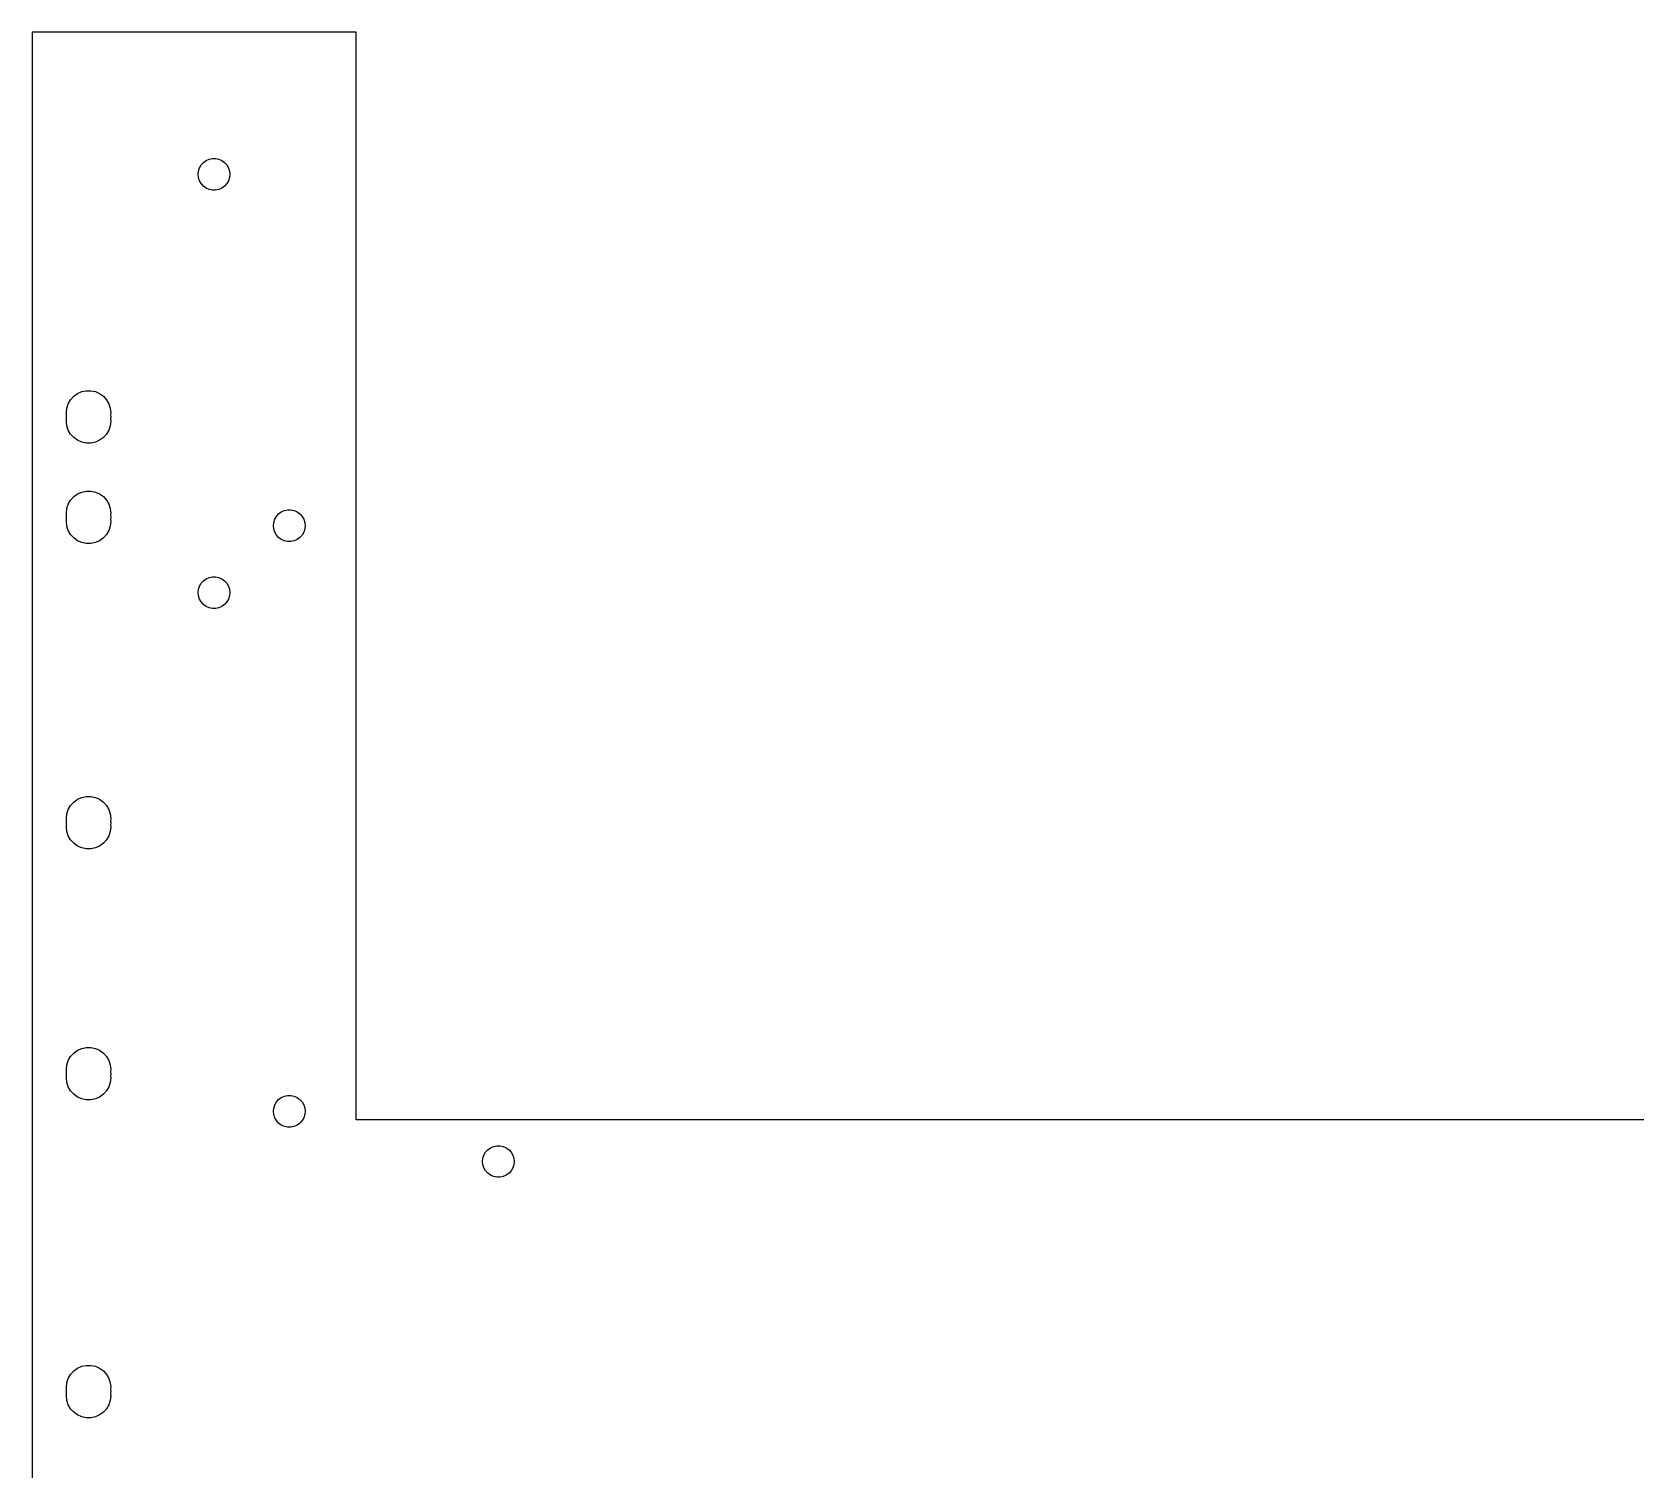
# Model space of a CAD drawing. Header units: metres. Extents: x 28 to 412, y 30 to 380.
# Drawn here: x 28.2 to 220, y 208.1 to 380 of the extents above; entities that cross this region are included whole.
import ezdxf

# ---------------------------------------------------------------- set-up
doc = ezdxf.new("R2010")
doc.units = ezdxf.units.M

msp = doc.modelspace()

# ---------------------------------------------------------------- linework, layer by layer
for p, q in [((67, 380), (28.25, 380)), ((28.25, 380), (28.25, 30)), ((67, 250), (67, 380)), ((48.4629, 364.117), (48.7287, 364.412)), ((48.7287, 364.412), (49.05, 364.645)), ((49.05, 364.645), (49.4129, 364.807)), ((49.4129, 364.807), (49.8014, 364.89)), ((49.8014, 364.89), (50.1986, 364.89)), ((50.1986, 364.89), (50.5871, 364.807)), ((50.5871, 364.807), (50.95, 364.645)), ((50.95, 364.645), (51.2713, 364.412)), ((51.2713, 364.412), (51.5371, 364.117)), ((48.1, 363), (48.1415, 363.395)), ((48.1415, 362.605), (48.1, 363)), ((48.1415, 363.395), (48.2643, 363.773)), ((48.2643, 362.227), (48.1415, 362.605)), ((48.2643, 363.773), (48.4629, 364.117)), ((51.5371, 364.117), (51.7357, 363.773)), ((51.7357, 363.773), (51.8585, 363.395)), ((51.8585, 362.605), (51.7357, 362.227)), ((51.8585, 363.395), (51.9, 363)), ((51.9, 363), (51.8585, 362.605)), ((48.4629, 361.883), (48.2643, 362.227)), ((48.7287, 361.588), (48.4629, 361.883)), ((49.05, 361.355), (48.7287, 361.588)), ((49.4129, 361.193), (49.05, 361.355)), ((49.8014, 361.11), (49.4129, 361.193)), ((50.1986, 361.11), (49.8014, 361.11)), ((50.5871, 361.193), (50.1986, 361.11)), ((50.95, 361.355), (50.5871, 361.193)), ((51.2713, 361.588), (50.95, 361.355)), ((51.5371, 361.883), (51.2713, 361.588)), ((51.7357, 362.227), (51.5371, 361.883)), ((32.4079, 335.051), (32.5791, 335.578)), ((32.5791, 335.578), (32.8561, 336.058)), ((32.8561, 336.058), (33.2268, 336.469)), ((33.2268, 336.469), (33.675, 336.795)), ((33.675, 336.795), (34.1811, 337.02)), ((34.1811, 337.02), (34.723, 337.135)), ((34.723, 337.135), (35.277, 337.135)), ((35.277, 337.135), (35.8189, 337.02)), ((35.8189, 337.02), (36.325, 336.795)), ((36.325, 336.795), (36.7732, 336.469)), ((36.7732, 336.469), (37.1439, 336.058)), ((37.1439, 336.058), (37.4209, 335.578)), ((37.4209, 335.578), (37.5921, 335.051)), ((32.35, 334.5), (32.4079, 335.051)), ((32.3763, 334.25), (32.35, 334.5)), ((32.35, 334), (32.3763, 334.25)), ((32.3763, 333.75), (32.35, 334)), ((32.35, 333.5), (32.3763, 333.75)), ((37.5921, 335.051), (37.65, 334.5)), ((37.65, 334.5), (37.6237, 334.25)), ((37.6237, 334.25), (37.65, 334)), ((37.65, 334), (37.6237, 333.75)), ((37.6237, 333.75), (37.65, 333.5)), ((32.4079, 332.949), (32.35, 333.5)), ((32.5791, 332.422), (32.4079, 332.949)), ((32.8561, 331.942), (32.5791, 332.422)), ((33.2268, 331.531), (32.8561, 331.942)), ((37.1439, 331.942), (36.7732, 331.531)), ((37.4209, 332.422), (37.1439, 331.942)), ((37.5921, 332.949), (37.4209, 332.422)), ((37.65, 333.5), (37.5921, 332.949)), ((33.675, 331.205), (33.2268, 331.531)), ((34.1811, 330.98), (33.675, 331.205)), ((34.723, 330.865), (34.1811, 330.98)), ((35.277, 330.865), (34.723, 330.865)), ((35.8189, 330.98), (35.277, 330.865)), ((36.325, 331.205), (35.8189, 330.98)), ((36.7732, 331.531), (36.325, 331.205)), ((32.5791, 323.578), (32.8561, 324.058)), ((32.8561, 324.058), (33.2268, 324.469)), ((33.2268, 324.469), (33.675, 324.795)), ((33.675, 324.795), (34.1811, 325.02)), ((34.1811, 325.02), (34.723, 325.135)), ((34.723, 325.135), (35.277, 325.135)), ((35.277, 325.135), (35.8189, 325.02)), ((35.8189, 325.02), (36.325, 324.795)), ((36.325, 324.795), (36.7732, 324.469)), ((36.7732, 324.469), (37.1439, 324.058)), ((37.1439, 324.058), (37.4209, 323.578)), ((32.35, 322.5), (32.4079, 323.051)), ((32.3763, 322.25), (32.35, 322.5)), ((32.35, 322), (32.3763, 322.25)), ((32.4079, 323.051), (32.5791, 323.578)), ((37.4209, 323.578), (37.5921, 323.051)), ((37.5921, 323.051), (37.65, 322.5)), ((37.65, 322.5), (37.6237, 322.25)), ((37.6237, 322.25), (37.65, 322)), ((57.4629, 322.117), (57.7286, 322.412)), ((57.7286, 322.412), (58.05, 322.645)), ((58.05, 322.645), (58.4129, 322.807)), ((58.4129, 322.807), (58.8014, 322.89)), ((58.8014, 322.89), (59.1986, 322.89)), ((59.1986, 322.89), (59.5871, 322.807)), ((59.5871, 322.807), (59.95, 322.645)), ((59.95, 322.645), (60.2713, 322.412)), ((60.2713, 322.412), (60.5371, 322.117)), ((32.3763, 321.75), (32.35, 322)), ((32.35, 321.5), (32.3763, 321.75)), ((32.4079, 320.949), (32.35, 321.5)), ((32.5791, 320.422), (32.4079, 320.949)), ((32.8561, 319.942), (32.5791, 320.422)), ((37.4209, 320.422), (37.1439, 319.942)), ((37.5921, 320.949), (37.4209, 320.422)), ((37.65, 321.5), (37.5921, 320.949)), ((37.65, 322), (37.6237, 321.75)), ((37.6237, 321.75), (37.65, 321.5)), ((57.1, 321), (57.1415, 321.395)), ((57.1415, 320.605), (57.1, 321)), ((57.1415, 321.395), (57.2643, 321.773)), ((57.2643, 320.227), (57.1415, 320.605)), ((57.2643, 321.773), (57.4629, 322.117)), ((57.4629, 319.883), (57.2643, 320.227)), ((60.5371, 322.117), (60.7357, 321.773)), ((60.7357, 320.227), (60.5371, 319.883)), ((60.7357, 321.773), (60.8585, 321.395)), ((60.8585, 320.605), (60.7357, 320.227)), ((60.8585, 321.395), (60.9, 321)), ((60.9, 321), (60.8585, 320.605)), ((33.2268, 319.531), (32.8561, 319.942)), ((33.675, 319.205), (33.2268, 319.531)), ((34.1811, 318.98), (33.675, 319.205)), ((34.723, 318.865), (34.1811, 318.98)), ((35.277, 318.865), (34.723, 318.865)), ((35.8189, 318.98), (35.277, 318.865)), ((36.325, 319.205), (35.8189, 318.98)), ((36.7732, 319.531), (36.325, 319.205)), ((37.1439, 319.942), (36.7732, 319.531)), ((57.7286, 319.588), (57.4629, 319.883)), ((58.05, 319.355), (57.7286, 319.588)), ((58.4129, 319.193), (58.05, 319.355)), ((58.8014, 319.11), (58.4129, 319.193)), ((59.1986, 319.11), (58.8014, 319.11)), ((59.5871, 319.193), (59.1986, 319.11)), ((59.95, 319.355), (59.5871, 319.193)), ((60.2713, 319.588), (59.95, 319.355)), ((60.5371, 319.883), (60.2713, 319.588)), ((48.7287, 314.412), (49.05, 314.645)), ((49.05, 314.645), (49.4129, 314.807)), ((49.4129, 314.807), (49.8014, 314.89)), ((49.8014, 314.89), (50.1986, 314.89)), ((50.1986, 314.89), (50.5871, 314.807)), ((50.5871, 314.807), (50.95, 314.645)), ((50.95, 314.645), (51.2713, 314.412)), ((48.1, 313), (48.1415, 313.395)), ((48.1415, 312.605), (48.1, 313)), ((48.1415, 313.395), (48.2643, 313.773)), ((48.2643, 312.227), (48.1415, 312.605)), ((48.2643, 313.773), (48.4629, 314.117)), ((48.4629, 314.117), (48.7287, 314.412)), ((51.2713, 314.412), (51.5371, 314.117)), ((51.5371, 314.117), (51.7357, 313.773)), ((51.7357, 313.773), (51.8585, 313.395)), ((51.8585, 312.605), (51.7357, 312.227)), ((51.8585, 313.395), (51.9, 313)), ((51.9, 313), (51.8585, 312.605)), ((48.4629, 311.883), (48.2643, 312.227)), ((48.7287, 311.588), (48.4629, 311.883)), ((49.05, 311.355), (48.7287, 311.588)), ((49.4129, 311.193), (49.05, 311.355)), ((49.8014, 311.11), (49.4129, 311.193)), ((50.1986, 311.11), (49.8014, 311.11)), ((50.5871, 311.193), (50.1986, 311.11)), ((50.95, 311.355), (50.5871, 311.193)), ((51.2713, 311.588), (50.95, 311.355)), ((51.5371, 311.883), (51.2713, 311.588)), ((51.7357, 312.227), (51.5371, 311.883)), ((32.8561, 287.558), (33.2268, 287.969)), ((33.2268, 287.969), (33.675, 288.295)), ((33.675, 288.295), (34.1811, 288.52)), ((34.1811, 288.52), (34.723, 288.635)), ((34.723, 288.635), (35.277, 288.635)), ((35.277, 288.635), (35.8189, 288.52)), ((35.8189, 288.52), (36.325, 288.295)), ((36.325, 288.295), (36.7732, 287.969)), ((36.7732, 287.969), (37.1439, 287.558)), ((32.35, 286), (32.4079, 286.551)), ((32.3763, 285.75), (32.35, 286)), ((32.35, 285.5), (32.3763, 285.75)), ((32.4079, 286.551), (32.5791, 287.078)), ((32.5791, 287.078), (32.8561, 287.558)), ((37.1439, 287.558), (37.4209, 287.078)), ((37.4209, 287.078), (37.5921, 286.551)), ((37.5921, 286.551), (37.65, 286)), ((37.65, 286), (37.6237, 285.75)), ((37.6237, 285.75), (37.65, 285.5)), ((32.3763, 285.25), (32.35, 285.5)), ((32.35, 285), (32.3763, 285.25)), ((32.4079, 284.449), (32.35, 285)), ((32.5791, 283.922), (32.4079, 284.449)), ((32.8561, 283.442), (32.5791, 283.922)), ((37.4209, 283.922), (37.1439, 283.442)), ((37.5921, 284.449), (37.4209, 283.922)), ((37.65, 285), (37.5921, 284.449)), ((37.65, 285.5), (37.6237, 285.25)), ((37.6237, 285.25), (37.65, 285)), ((33.2268, 283.031), (32.8561, 283.442)), ((33.675, 282.705), (33.2268, 283.031)), ((34.1811, 282.48), (33.675, 282.705)), ((34.723, 282.365), (34.1811, 282.48)), ((35.277, 282.365), (34.723, 282.365)), ((35.8189, 282.48), (35.277, 282.365)), ((36.325, 282.705), (35.8189, 282.48)), ((36.7732, 283.031), (36.325, 282.705)), ((37.1439, 283.442), (36.7732, 283.031)), ((32.4079, 256.551), (32.5791, 257.078)), ((32.5791, 257.078), (32.8561, 257.558)), ((32.8561, 257.558), (33.2268, 257.969)), ((33.2268, 257.969), (33.675, 258.295)), ((33.675, 258.295), (34.1811, 258.52)), ((34.1811, 258.52), (34.723, 258.635)), ((34.723, 258.635), (35.277, 258.635)), ((35.277, 258.635), (35.8189, 258.52)), ((35.8189, 258.52), (36.325, 258.295)), ((36.325, 258.295), (36.7732, 257.969)), ((36.7732, 257.969), (37.1439, 257.558)), ((37.1439, 257.558), (37.4209, 257.078)), ((37.4209, 257.078), (37.5921, 256.551)), ((32.35, 256), (32.4079, 256.551)), ((32.3763, 255.75), (32.35, 256)), ((32.35, 255.5), (32.3763, 255.75)), ((32.3763, 255.25), (32.35, 255.5)), ((32.35, 255), (32.3763, 255.25)), ((37.5921, 256.551), (37.65, 256)), ((37.65, 256), (37.6237, 255.75)), ((37.6237, 255.75), (37.65, 255.5)), ((37.65, 255.5), (37.6237, 255.25)), ((37.6237, 255.25), (37.65, 255)), ((32.4079, 254.449), (32.35, 255)), ((32.5791, 253.922), (32.4079, 254.449)), ((32.8561, 253.442), (32.5791, 253.922)), ((33.2268, 253.031), (32.8561, 253.442)), ((37.1439, 253.442), (36.7732, 253.031)), ((37.4209, 253.922), (37.1439, 253.442)), ((37.5921, 254.449), (37.4209, 253.922)), ((37.65, 255), (37.5921, 254.449)), ((33.675, 252.705), (33.2268, 253.031)), ((34.1811, 252.48), (33.675, 252.705)), ((34.723, 252.365), (34.1811, 252.48)), ((35.277, 252.365), (34.723, 252.365)), ((35.8189, 252.48), (35.277, 252.365)), ((36.325, 252.705), (35.8189, 252.48)), ((36.7732, 253.031), (36.325, 252.705)), ((57.1, 251), (57.1415, 251.395)), ((57.1415, 251.395), (57.2643, 251.773)), ((57.2643, 251.773), (57.4629, 252.117)), ((57.4629, 252.117), (57.7286, 252.412)), ((57.7286, 252.412), (58.05, 252.645)), ((58.05, 252.645), (58.4129, 252.807)), ((58.4129, 252.807), (58.8014, 252.89)), ((58.8014, 252.89), (59.1986, 252.89)), ((59.1986, 252.89), (59.5871, 252.807)), ((59.5871, 252.807), (59.95, 252.645)), ((59.95, 252.645), (60.2713, 252.412)), ((60.2713, 252.412), (60.5371, 252.117)), ((60.5371, 252.117), (60.7357, 251.773)), ((60.7357, 251.773), (60.8585, 251.395)), ((60.8585, 251.395), (60.9, 251)), ((57.1415, 250.605), (57.1, 251)), ((57.2643, 250.227), (57.1415, 250.605)), ((57.4629, 249.883), (57.2643, 250.227)), ((57.7286, 249.588), (57.4629, 249.883)), ((58.05, 249.355), (57.7286, 249.588)), ((58.4129, 249.193), (58.05, 249.355)), ((59.95, 249.355), (59.5871, 249.193)), ((60.2713, 249.588), (59.95, 249.355)), ((60.5371, 249.883), (60.2713, 249.588)), ((60.7357, 250.227), (60.5371, 249.883)), ((60.8585, 250.605), (60.7357, 250.227)), ((60.9, 251), (60.8585, 250.605)), ((375, 250), (67, 250)), ((58.8014, 249.11), (58.4129, 249.193)), ((59.1986, 249.11), (58.8014, 249.11)), ((59.5871, 249.193), (59.1986, 249.11)), ((82.1415, 245.395), (82.2643, 245.773)), ((82.2643, 245.773), (82.4629, 246.117)), ((82.4629, 246.117), (82.7287, 246.412)), ((82.7287, 246.412), (83.05, 246.645)), ((83.05, 246.645), (83.4129, 246.807)), ((83.4129, 246.807), (83.8014, 246.89)), ((83.8014, 246.89), (84.1986, 246.89)), ((84.1986, 246.89), (84.5871, 246.807)), ((84.5871, 246.807), (84.95, 246.645)), ((84.95, 246.645), (85.2713, 246.412)), ((85.2713, 246.412), (85.5371, 246.117)), ((85.5371, 246.117), (85.7357, 245.773)), ((85.7357, 245.773), (85.8585, 245.395)), ((82.1, 245), (82.1415, 245.395)), ((82.1415, 244.605), (82.1, 245)), ((82.2643, 244.227), (82.1415, 244.605)), ((82.4629, 243.883), (82.2643, 244.227)), ((82.7287, 243.588), (82.4629, 243.883)), ((83.05, 243.355), (82.7287, 243.588)), ((85.2713, 243.588), (84.95, 243.355)), ((85.5371, 243.883), (85.2713, 243.588)), ((85.7357, 244.227), (85.5371, 243.883)), ((85.8585, 244.605), (85.7357, 244.227)), ((85.8585, 245.395), (85.9, 245)), ((85.9, 245), (85.8585, 244.605)), ((83.4129, 243.193), (83.05, 243.355)), ((83.8014, 243.11), (83.4129, 243.193)), ((84.1986, 243.11), (83.8014, 243.11)), ((84.5871, 243.193), (84.1986, 243.11)), ((84.95, 243.355), (84.5871, 243.193)), ((33.675, 220.295), (34.1811, 220.52)), ((34.1811, 220.52), (34.723, 220.635)), ((34.723, 220.635), (35.277, 220.635)), ((35.277, 220.635), (35.8189, 220.52)), ((35.8189, 220.52), (36.325, 220.295)), ((32.4079, 218.551), (32.5791, 219.078)), ((32.5791, 219.078), (32.8561, 219.558)), ((32.8561, 219.558), (33.2268, 219.969)), ((33.2268, 219.969), (33.675, 220.295)), ((36.325, 220.295), (36.7732, 219.969)), ((36.7732, 219.969), (37.1439, 219.558)), ((37.1439, 219.558), (37.4209, 219.078)), ((37.4209, 219.078), (37.5921, 218.551)), ((32.35, 218), (32.4079, 218.551)), ((32.3763, 217.75), (32.35, 218)), ((32.35, 217.5), (32.3763, 217.75)), ((32.3763, 217.25), (32.35, 217.5)), ((32.35, 217), (32.3763, 217.25)), ((32.4079, 216.449), (32.35, 217)), ((37.5921, 218.551), (37.65, 218)), ((37.65, 217), (37.5921, 216.449)), ((37.65, 218), (37.6237, 217.75)), ((37.6237, 217.75), (37.65, 217.5)), ((37.65, 217.5), (37.6237, 217.25)), ((37.6237, 217.25), (37.65, 217)), ((32.5791, 215.922), (32.4079, 216.449)), ((32.8561, 215.442), (32.5791, 215.922)), ((33.2268, 215.031), (32.8561, 215.442)), ((33.675, 214.705), (33.2268, 215.031)), ((36.7732, 215.031), (36.325, 214.705)), ((37.1439, 215.442), (36.7732, 215.031)), ((37.4209, 215.922), (37.1439, 215.442)), ((37.5921, 216.449), (37.4209, 215.922)), ((34.1811, 214.48), (33.675, 214.705)), ((34.723, 214.365), (34.1811, 214.48)), ((35.277, 214.365), (34.723, 214.365)), ((35.8189, 214.48), (35.277, 214.365)), ((36.325, 214.705), (35.8189, 214.48))]:
    msp.add_line(p, q)

doc.saveas('drawing.dxf')
